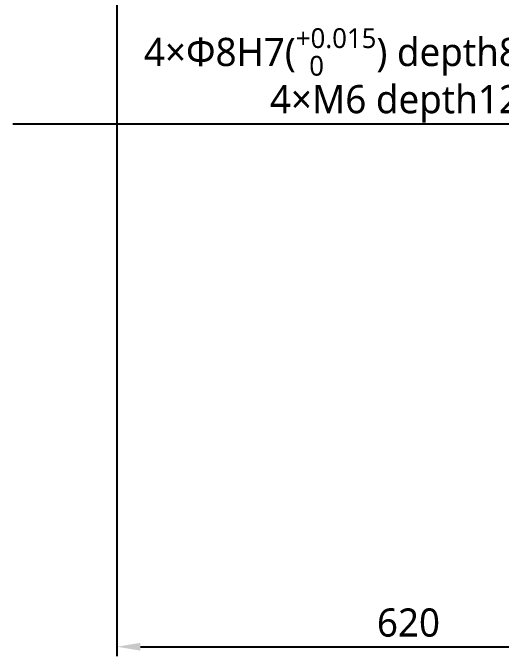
# Model space of a CAD drawing. Header units: millimetres. Extents: x 5828 to 6704, y 123 to 421.
# Drawn here: x 6387.53 to 6413.49, y 223 to 257.2 of the extents above; entities that cross this region are included whole.
import ezdxf
from ezdxf import colors
from ezdxf.entities.mleader import LeaderData, LeaderLine
from ezdxf.math import Vec2, Vec3

# ---------------------------------------------------------------- set-up
doc = ezdxf.new("R2010")
doc.units = ezdxf.units.MM
doc.layers.add('多重引线', color=7, linetype='Continuous')
doc.layers.add('尺寸标注', color=7, linetype='Continuous')
doc.styles.add('微软雅黑', font='msyh.ttc', dxfattribs={"height": 1.5})
doc.dimstyles.new('尺寸标注_1_20比例', dxfattribs={"dimtxt": 1.5, "dimasz": 1.25, "dimexe": 0.5, "dimexo": 0.4, "dimgap": 0.5, "dimtad": 1, "dimdec": 1, "dimlfac": 20, "dimdsep": 46, "dimtxsty": '微软雅黑', "dimcen": 0.09, "dimadec": 0, "dimazin": 0, "dimtp": 0.01, "dimtm": 0.01, "dimtfac": 1, "dimtdec": 1, "dimtofl": 0, "dimtmove": 0, "dimatfit": 3, "dimfxl": 1, "dimtolj": 1, "dimarcsym": 0})

# ---------------------------------------------------------------- blocks, each defined once
blk = doc.blocks.new('*D797')
at = {"layer": 'Defpoints', "color": 0}
for p in [(6393.06, 279.012), (6424.06, 229.062), (6424.06, 223.502)]:
    blk.add_point(p, dxfattribs=at)
at = {"layer": '尺寸标注', "color": 0, "lineweight": -2}
for p, q in [((6393.06, 278.612), (6393.06, 223.002)), ((6424.06, 228.662), (6424.06, 223.002)), ((6394.31, 223.502), (6422.81, 223.502))]:
    blk.add_line(p, q, dxfattribs=at)
at = {"layer": '尺寸标注', "color": 0}
for points in [[(6394.31, 223.71), (6394.31, 223.293), (6393.06, 223.502)], [(6422.81, 223.293), (6422.81, 223.71), (6424.06, 223.502)]]:
    blk.add_solid(points, dxfattribs=at)
at = {"layer": '尺寸标注', "color": 0, "insert": (6408.56, 224.777), "char_height": 1.5, "attachment_point": 5, "style": '微软雅黑'}
blk.add_mtext('\\A1;620', dxfattribs=at)

msp = doc.modelspace()

# ---------------------------------------------------------------- dimensions: what is measured, and where the dimension line sits
at = {"layer": '尺寸标注'}
dim = msp.add_linear_dim(base=(6424.0598, 223.5016), p1=(6393.0598, 279.0121), p2=(6424.0598, 229.0622), dimstyle='尺寸标注_1_20比例', dxfattribs=at)
dim.commit()
dim.dimension.update_dxf_attribs({"geometry": '*D797', "text_midpoint": (6408.5598, 224.7767)})

# ---------------------------------------------------------------- leaders
at = {"layer": '多重引线'}
ml = msp.add_multileader_mtext('Standard', dxfattribs=at)
ml.set_content('\\A1;4×{\\C256;Φ8H7({\\H0.7x;\\S+0.015^   0;}) depth8\\P4×M6 depth12}', style='微软雅黑')
ml.set_leader_properties()
ml.build(insert=Vec2(0, 0))
ml.multileader.update_dxf_attribs({"text_left_attachment_type": 5, "text_right_attachment_type": 5, "dogleg_length": 1, "arrow_head_size": 1.25})
ctx = ml.context
ctx.base_point, ctx.char_height, ctx.arrow_head_size, ctx.landing_gap_size, ctx.plane_origin = Vec3(6392.8245, 251.2746), 1.5, 1.25, 0.5, Vec3(6422.5574, 241.5845)
ctx.left_attachment, ctx.right_attachment, ctx.text_align_type = 5, 5, 2
notes = []
notes.append((ctx, [(0, (1, 1, 0), (6415.9812, 251.2746), (-1, 0), 1, [(0, [(6422.5574, 241.5845)], 0, [])])]))
ctx.mtext.insert, ctx.mtext.alignment, ctx.mtext.flow_direction = Vec3(6414.4812, 256.3793), 3, 5
for ctx, leaders in notes:
    for number, flags, end, landing, length, lines in leaders:
        leader = LeaderData()
        leader.index, (leader.has_last_leader_line, leader.has_dogleg_vector, leader.attachment_direction) = number, flags
        leader.last_leader_point, leader.dogleg_vector, leader.dogleg_length = Vec3(end), Vec3(landing), length
        for number, points, colour, breaks in lines:
            line = LeaderLine()
            line.index, line.vertices, line.color, line.breaks = number, Vec3.list(points), colors.encode_raw_color(colour), breaks
            leader.lines.append(line)
        ctx.leaders.append(leader)

doc.saveas('drawing.dxf')
